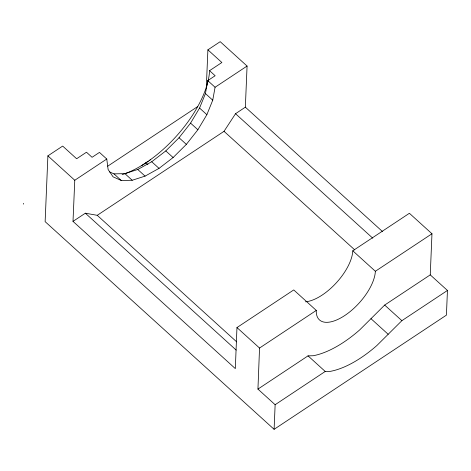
<?xml version="1.0" encoding="UTF-8"?>
<svg xmlns="http://www.w3.org/2000/svg" width="471" height="471" viewBox="0 0 471 471"><rect width="100%" height="100%" fill="white"/><g stroke="black" fill="none" stroke-linecap="round" stroke-linejoin="round"><path stroke-width="0.71" d="M431.972 233.757L430.253 274.87L447.45 290.466L446.414 315.14L274.11 429.322L275.135 404.719L257.943 389.099L259.539 348.04L236.966 327.569L293.745 289.93L316.276 310.418A39.234 18.057 -47.8 0 0 344.784 315.511A39.234 18.057 -47.8 0 0 375.358 271.272L431.972 233.757L409.399 213.281L352.785 250.802A39.234 18.057 -47.8 0 1 335.964 283.212A39.234 18.057 -47.8 0 1 305.461 301.805M236.966 327.569L235.323 368.605L73.005 221.382L74.771 180.258L47.895 155.866L62.667 146.075L76.638 158.751L86.481 152.227L92.069 157.296L99.463 152.404L106.77 159.033L108.118 169.513L113.075 176.837L121.288 180.499L132.204 180.258L145.074 176.119L159.027 168.371L173.104 157.544L186.357 144.367L197.873 129.749L206.869 114.683L212.739 100.188L215.076 87.259L247.075 66.052L220.198 41.678L207.894 49.838L206.292 88.012M23.55 204.143L23.585 203.319M47.895 155.866L45.134 221.647L274.11 429.322M382.617 231.667L245.35 107.17L247.075 66.052M109.555 171.897L113.976 173.87L124.892 173.628L137.762 169.489L151.715 161.741L165.798 150.914L179.045 137.738L190.561 123.119L199.563 108.053L205.427 93.558L207.764 80.629L215.147 75.737L209.56 70.668A81.736 37.621 -47.8 0 1 122.13 174.647M73.005 221.382L85.357 213.198L97.232 215.318L224.025 131.327L235.535 113.717L245.35 107.17M430.253 274.87L384.677 305.067L359.667 329.93A81.736 37.621 -47.8 0 1 313.186 355.74L308.034 355.858L257.943 389.099M447.45 290.466L401.875 320.669L376.865 345.531A81.736 37.621 -47.8 0 1 330.383 371.342L325.231 371.46L275.135 404.719M209.56 70.668L221.87 62.513L207.894 49.838M74.771 180.258L106.77 159.033M107.694 166.198L197.773 106.505M141.594 165.668L148.306 161.223M149.531 160.411L150.749 159.604M259.539 348.04L316.276 310.418M207.764 80.629L215.076 87.259M235.535 113.717L372.779 238.196M205.427 93.558L212.739 100.188M199.563 108.053L206.869 114.683M224.025 131.327L354.734 249.877M352.785 250.802L375.358 271.272M190.561 123.119L197.873 129.749M384.677 305.067L401.875 320.669M179.045 137.738L186.357 144.367M370.977 318.684L388.175 334.286M165.798 150.914L173.104 157.544M151.715 161.741L159.027 168.371M145.869 162.836L147.9 164.685M137.762 169.489L145.074 176.119M124.892 173.628L132.204 180.258M113.976 173.87L121.288 180.499M308.034 355.858L325.231 371.46M97.232 215.318L236.654 341.846M85.357 213.198L236.177 350.088"/></g></svg>
